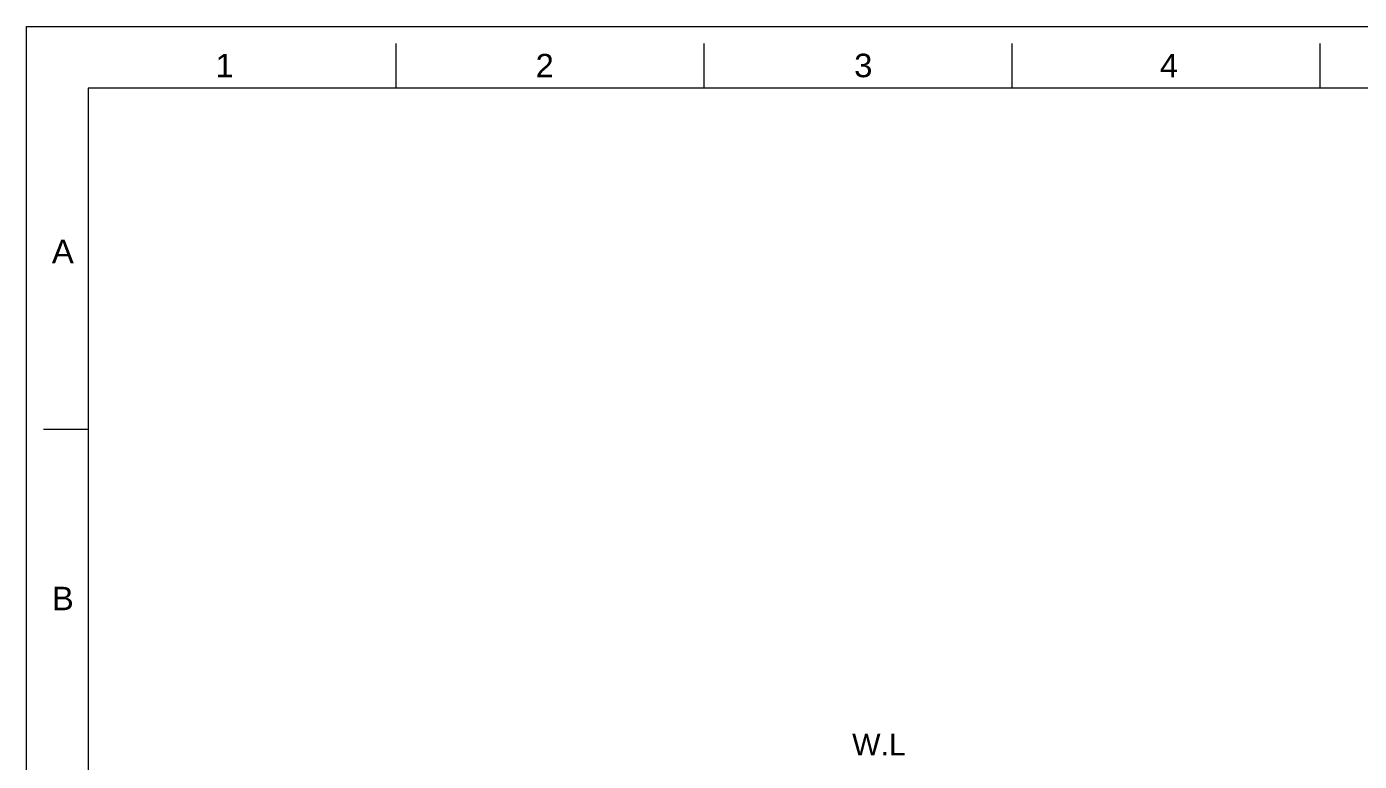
# Model space of a CAD drawing. Header units: millimetres. Extents: x 120 to 960, y 55 to 649.
# Drawn here: x 119.7 to 552.3, y 410 to 648.6 of the extents above; entities that cross this region are included whole.
import ezdxf

# ---------------------------------------------------------------- set-up
doc = ezdxf.new("R2010")
doc.units = ezdxf.units.MM
doc.layers.get('0').update_dxf_attribs({"lineweight": 13})
doc.styles.get("Standard").update_dxf_attribs({"font": 'arial.ttf'})

msp = doc.modelspace()

# ---------------------------------------------------------------- linework, layer by layer
at = {"color": 7, "linetype": 'Continuous'}
for p, q in [((119.678, 54.564), (119.678, 648.564)), ((119.678, 648.564), (959.678, 648.564)), ((239.678, 628.564), (239.678, 643.1)), ((339.678, 628.564), (339.678, 643.1)), ((439.678, 628.564), (439.678, 643.1)), ((539.678, 628.564), (539.678, 643.1)), ((139.678, 628.564), (139.678, 74.564)), ((939.678, 628.564), (139.678, 628.564)), ((139.678, 517.764), (125.142, 517.764))]:
    msp.add_line(p, q, dxfattribs=at)

# ---------------------------------------------------------------- texts
msp.add_text('W.L', height=7).set_placement((387.674, 411.948))
at = {"char_height": 7.624, "attachment_point": 5}
for s, insert in [('1', (183.907, 635.902)), ('2', (287.864, 635.902)), ('3', (391.301, 635.902)), ('4', (490.53, 635.902))]:
    msp.add_mtext_dynamic_manual_height_columns(s, width=50, gutter_width=12.5, heights=[0], dxfattribs=dict(at, insert=insert))
at = {"char_height": 7.624, "width": 10, "attachment_point": 5}
for s, insert in [('A', (131.425, 575.567)), ('B', (131.425, 462.874))]:
    msp.add_mtext(s, dxfattribs=dict(at, insert=insert))

doc.saveas('drawing.dxf')
